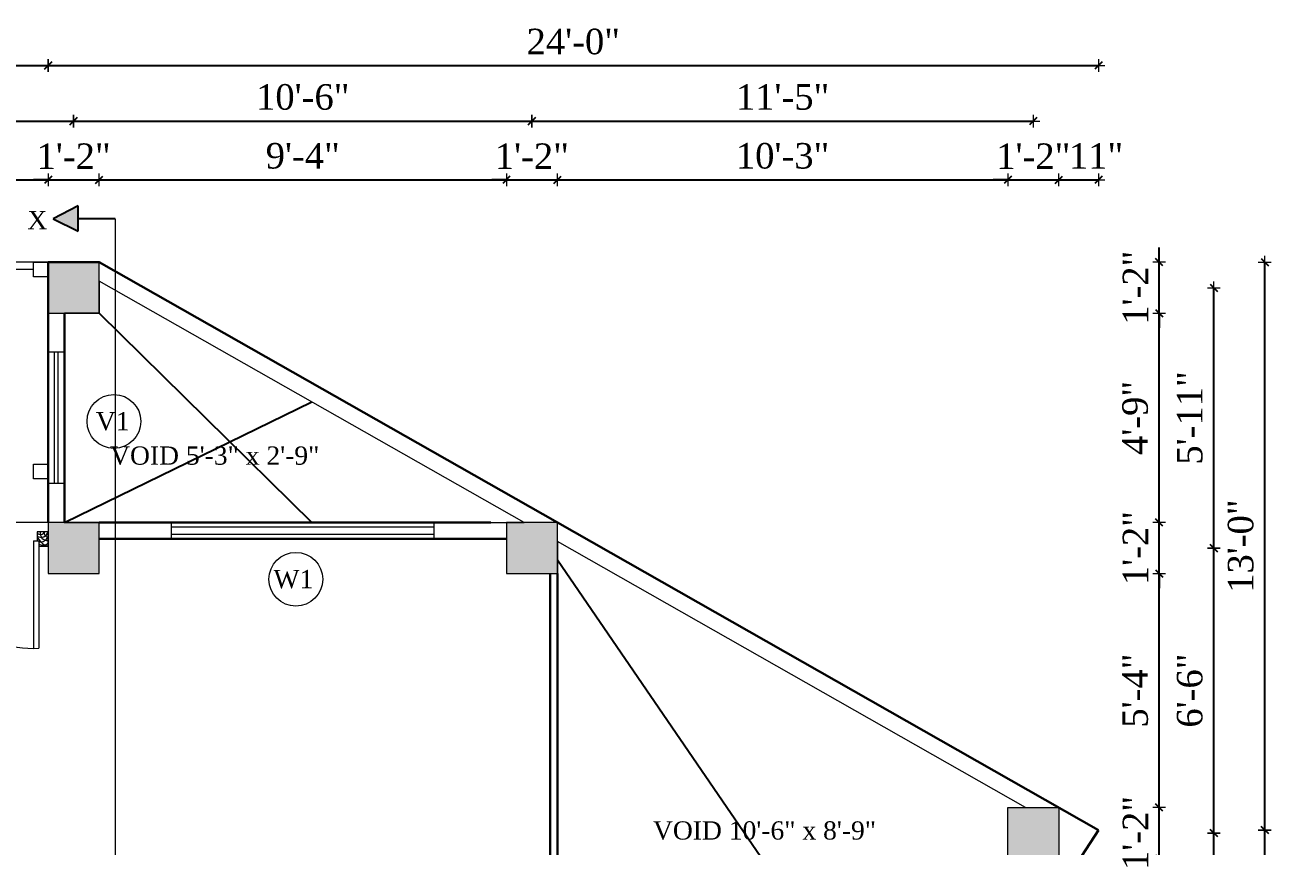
# Model space of a CAD drawing. Header units: inches. Extents: x 151827 to 346502, y -56182 to -23217.
# Drawn here: x 160600.1 to 160941.6, y -26544.5 to -26319.4 of the extents above; entities that cross this region are included whole.
import ezdxf

# ---------------------------------------------------------------- set-up
doc = ezdxf.new("R2010")
doc.units = ezdxf.units.IN
doc.header["$LTSCALE"] = 5
doc.header["$MEASUREMENT"] = 0
for name, color, linetype, lineweight in [('A-WALL', 7, 'Continuous', 9), ('Dimension', 7, 'Continuous', 18), ('DOOR', 62, 'Continuous', 0), ('Dw', 2, 'Continuous', 18)]:
    doc.layers.add(name, color=color, linetype=linetype, lineweight=lineweight)
doc.layers.add('dim line', color=7, linetype='Continuous', lineweight=15, true_color=0xfab2b2)
doc.layers.add('TEXT', color=6, linetype='Continuous')
doc.layers.add('WALL', color=7, linetype='Continuous')
doc.styles.add('ordinary', font='times.ttf')
doc.dimstyles.new('Copy of 96', dxfattribs={"dimtxt": 7, "dimasz": 4, "dimexe": 0.5, "dimexo": 0.5, "dimgap": 3, "dimtad": 1, "dimdec": 1, "dimzin": 11, "dimdsep": 46, "dimlunit": 4, "dimtxsty": 'ordinary', "dimblk": 'OBLIQUE', "dimcen": 0.09, "dimse1": 1, "dimse2": 1, "dimclrt": 6, "dimazin": 0, "dimtfac": 1, "dimtdec": 1, "dimtix": 1, "dimtmove": 2, "dimatfit": 3, "dimldrblk": 'leader', "dimfxl": 0.5, "dimfxlon": 1, "dimtolj": 1, "dimtzin": 0, "dimarcsym": 0})

# ---------------------------------------------------------------- blocks, each defined once
blk = doc.blocks.new('oblique')
at = {"color": 0, "lineweight": -2}
blk.add_line((0.25, 0.25), (-0.25, -0.25), dxfattribs=at)
at = {"layer": 'dim line', "lineweight": 9}
for p, q in [((-0.4375, 0), (0.4375, 0)), ((0, 0.4375), (0, -0.4375))]:
    blk.add_line(p, q, dxfattribs=at)
blk = doc.blocks.new('*D743')
at = {"layer": 'A-WALL', "color": 0, "lineweight": -2, "ltscale": 5, "transparency": 16777216}
for p, q in [((160910.9, -26533.88), (160910.9, -26529.88)), ((160910.9, -26547.88), (160910.9, -26533.88)), ((160910.9, -26547.88), (160910.9, -26551.88))]:
    blk.add_line(p, q, dxfattribs=at)
at = {"layer": 'Defpoints', "color": 0, "ltscale": 5, "transparency": 16777216}
for p in [(160883.41, -26533.88), (160910.9, -26533.88), (160883.41, -26547.88)]:
    blk.add_point(p, dxfattribs=at)
at = {"layer": 'A-WALL', "color": 0, "lineweight": -2, "ltscale": 5, "transparency": 16777216, "xscale": 4, "yscale": 4, "zscale": 4}
for p, rotation in [((160910.9, -26533.88), 270), ((160910.9, -26547.88), 90)]:
    blk.add_blockref('oblique', p, dxfattribs=dict(at, rotation=rotation))
at = {"layer": 'A-WALL', "color": 6, "ltscale": 5, "transparency": 16777216, "insert": (160904.4, -26540.88), "char_height": 7, "attachment_point": 5, "rotation": 90, "style": 'ordinary'}
blk.add_mtext('\\A1;1\'-2"', dxfattribs=at)
blk = doc.blocks.new('_OBLIQUE')
at = {"color": 0, "linetype": 'ByBlock'}
blk.add_line((-0.5, -0.5), (0.5, 0.5), dxfattribs=at)
blk = doc.blocks.new('leader')
at = {"layer": 'Dimension'}
for p, q in [((0, -4.328), (0, 4.328)), ((-4.424, 0), (4.424, 0))]:
    blk.add_line(p, q, dxfattribs=at)
blk = doc.blocks.new('*D744')
at = {"layer": 'A-WALL', "color": 0, "lineweight": -2, "ltscale": 5, "transparency": 16777216}
blk.add_line((160910.9, -26533.88), (160910.9, -26469.78), dxfattribs=at)
at = {"layer": 'Defpoints', "color": 0, "ltscale": 5, "transparency": 16777216}
for p in [(160746.02, -26469.78), (160910.9, -26469.78), (160883.41, -26533.88)]:
    blk.add_point(p, dxfattribs=at)
at = {"layer": 'A-WALL', "color": 0, "lineweight": -2, "ltscale": 5, "transparency": 16777216, "xscale": 4, "yscale": 4, "zscale": 4}
for p, rotation in [((160910.9, -26469.78), 90), ((160910.9, -26533.88), 270)]:
    blk.add_blockref('oblique', p, dxfattribs=dict(at, rotation=rotation))
at = {"layer": 'A-WALL', "color": 6, "ltscale": 5, "transparency": 16777216, "insert": (160904.34, -26501.83), "char_height": 7, "attachment_point": 5, "rotation": 90, "style": 'ordinary'}
blk.add_mtext('\\A1;5\'-4"', dxfattribs=at)
blk = doc.blocks.new('*D745')
at = {"layer": 'A-WALL', "color": 0, "lineweight": -2, "ltscale": 5, "transparency": 16777216}
for p, q in [((160910.9, -26455.78), (160910.9, -26451.78)), ((160910.9, -26469.78), (160910.9, -26455.78)), ((160910.9, -26469.78), (160910.9, -26473.78))]:
    blk.add_line(p, q, dxfattribs=at)
at = {"layer": 'Defpoints', "color": 0, "ltscale": 5, "transparency": 16777216}
for p in [(160746.02, -26455.78), (160910.9, -26455.78), (160746.02, -26469.78)]:
    blk.add_point(p, dxfattribs=at)
at = {"layer": 'A-WALL', "color": 0, "lineweight": -2, "ltscale": 5, "transparency": 16777216, "xscale": 4, "yscale": 4, "zscale": 4}
for p, rotation in [((160910.9, -26455.78), 270), ((160910.9, -26469.78), 90)]:
    blk.add_blockref('oblique', p, dxfattribs=dict(at, rotation=rotation))
at = {"layer": 'A-WALL', "color": 6, "ltscale": 5, "transparency": 16777216, "insert": (160904.4, -26462.78), "char_height": 7, "attachment_point": 5, "rotation": 90, "style": 'ordinary'}
blk.add_mtext('\\A1;1\'-2"', dxfattribs=at)
blk = doc.blocks.new('*D746')
at = {"layer": 'A-WALL', "color": 0, "lineweight": -2, "ltscale": 5, "transparency": 16777216}
blk.add_line((160910.9, -26455.78), (160910.9, -26398.4), dxfattribs=at)
at = {"layer": 'Defpoints', "color": 0, "ltscale": 5, "transparency": 16777216}
for p in [(160620.45, -26398.4), (160910.9, -26398.4), (160746.02, -26455.78)]:
    blk.add_point(p, dxfattribs=at)
at = {"layer": 'A-WALL', "color": 0, "lineweight": -2, "ltscale": 5, "transparency": 16777216, "xscale": 4, "yscale": 4, "zscale": 4}
for p, rotation in [((160910.9, -26398.4), 90), ((160910.9, -26455.78), 270)]:
    blk.add_blockref('oblique', p, dxfattribs=dict(at, rotation=rotation))
at = {"layer": 'A-WALL', "color": 6, "ltscale": 5, "transparency": 16777216, "insert": (160904.33, -26427.09), "char_height": 7, "attachment_point": 5, "rotation": 90, "style": 'ordinary'}
blk.add_mtext('\\A1;4\'-9"', dxfattribs=at)
blk = doc.blocks.new('*D747')
at = {"layer": 'A-WALL', "color": 0, "lineweight": -2, "ltscale": 5, "transparency": 16777216}
for p, q in [((160910.9, -26384.4), (160910.9, -26380.4)), ((160910.9, -26398.4), (160910.9, -26384.4)), ((160910.9, -26398.4), (160910.9, -26402.4))]:
    blk.add_line(p, q, dxfattribs=at)
at = {"layer": 'Defpoints', "color": 0, "ltscale": 5, "transparency": 16777216}
for p in [(160620.45, -26384.4), (160910.9, -26384.4), (160620.45, -26398.4)]:
    blk.add_point(p, dxfattribs=at)
at = {"layer": 'A-WALL', "color": 0, "lineweight": -2, "ltscale": 5, "transparency": 16777216, "xscale": 4, "yscale": 4, "zscale": 4}
for p, rotation in [((160910.9, -26384.4), 270), ((160910.9, -26398.4), 90)]:
    blk.add_blockref('oblique', p, dxfattribs=dict(at, rotation=rotation))
at = {"layer": 'A-WALL', "color": 6, "ltscale": 5, "transparency": 16777216, "insert": (160904.4, -26391.4), "char_height": 7, "attachment_point": 5, "rotation": 90, "style": 'ordinary'}
blk.add_mtext('\\A1;1\'-2"', dxfattribs=at)
blk = doc.blocks.new('*D748')
at = {"layer": 'A-WALL', "color": 0, "lineweight": -2, "ltscale": 5, "transparency": 16777216}
blk.add_line((160925.85, -26603.06), (160925.85, -26540.88), dxfattribs=at)
at = {"layer": 'Defpoints', "color": 0, "ltscale": 5, "transparency": 16777216}
for p in [(160876.41, -26540.88), (160925.85, -26540.88), (160842.03, -26603.06)]:
    blk.add_point(p, dxfattribs=at)
at = {"layer": 'A-WALL', "color": 0, "lineweight": -2, "ltscale": 5, "transparency": 16777216, "xscale": 4, "yscale": 4, "zscale": 4}
for p, rotation in [((160925.85, -26540.88), 90), ((160925.85, -26603.06), 270)]:
    blk.add_blockref('oblique', p, dxfattribs=dict(at, rotation=rotation))
at = {"layer": 'A-WALL', "color": 6, "ltscale": 5, "transparency": 16777216, "insert": (160919.29, -26571.97), "char_height": 7, "attachment_point": 5, "rotation": 90, "style": 'ordinary'}
blk.add_mtext('\\A1;5\'-2"', dxfattribs=at)
blk = doc.blocks.new('*D749')
at = {"layer": 'A-WALL', "color": 0, "lineweight": -2, "ltscale": 5, "transparency": 16777216}
blk.add_line((160925.85, -26540.88), (160925.85, -26462.78), dxfattribs=at)
at = {"layer": 'Defpoints', "color": 0, "ltscale": 5, "transparency": 16777216}
for p in [(160739.02, -26462.78), (160925.85, -26462.78), (160876.41, -26540.88)]:
    blk.add_point(p, dxfattribs=at)
at = {"layer": 'A-WALL', "color": 0, "lineweight": -2, "ltscale": 5, "transparency": 16777216, "xscale": 4, "yscale": 4, "zscale": 4}
for p, rotation in [((160925.85, -26462.78), 90), ((160925.85, -26540.88), 270)]:
    blk.add_blockref('oblique', p, dxfattribs=dict(at, rotation=rotation))
at = {"layer": 'A-WALL', "color": 6, "ltscale": 5, "transparency": 16777216, "insert": (160919.29, -26501.83), "char_height": 7, "attachment_point": 5, "rotation": 90, "style": 'ordinary'}
blk.add_mtext('\\A1;6\'-6"', dxfattribs=at)
blk = doc.blocks.new('*D750')
at = {"layer": 'A-WALL', "color": 0, "lineweight": -2, "ltscale": 5, "transparency": 16777216}
blk.add_line((160925.85, -26462.78), (160925.85, -26391.4), dxfattribs=at)
at = {"layer": 'Defpoints', "color": 0, "ltscale": 5, "transparency": 16777216}
for p in [(160613.45, -26391.4), (160925.85, -26391.4), (160739.02, -26462.78)]:
    blk.add_point(p, dxfattribs=at)
at = {"layer": 'A-WALL', "color": 0, "lineweight": -2, "ltscale": 5, "transparency": 16777216, "xscale": 4, "yscale": 4, "zscale": 4}
for p, rotation in [((160925.85, -26391.4), 90), ((160925.85, -26462.78), 270)]:
    blk.add_blockref('oblique', p, dxfattribs=dict(at, rotation=rotation))
at = {"layer": 'A-WALL', "color": 6, "ltscale": 5, "transparency": 16777216, "insert": (160919.29, -26427.09), "char_height": 7, "attachment_point": 5, "rotation": 90, "style": 'ordinary'}
blk.add_mtext('\\A1;5\'-11"', dxfattribs=at)
blk = doc.blocks.new('*D752')
at = {"layer": 'A-WALL', "color": 0, "lineweight": -2, "ltscale": 5, "transparency": 16777216}
blk.add_line((160499.57, -26361.84), (160606.45, -26361.84), dxfattribs=at)
at = {"layer": 'Defpoints', "color": 0, "ltscale": 5, "transparency": 16777216}
for p in [(160606.45, -26361.84), (160606.45, -26384.4), (160499.57, -26455.78)]:
    blk.add_point(p, dxfattribs=at)
at = {"layer": 'A-WALL', "color": 0, "lineweight": -2, "ltscale": 5, "transparency": 16777216, "xscale": 4, "yscale": 4, "zscale": 4, "rotation": 180}
blk.add_blockref('oblique', (160499.57, -26361.84), dxfattribs=at)
at = {"layer": 'A-WALL', "color": 0, "lineweight": -2, "ltscale": 5, "transparency": 16777216, "xscale": 4, "yscale": 4, "zscale": 4}
blk.add_blockref('oblique', (160606.45, -26361.84), dxfattribs=at)
at = {"layer": 'A-WALL', "color": 6, "ltscale": 5, "transparency": 16777216, "insert": (160553.01, -26355.28), "char_height": 7, "attachment_point": 5, "style": 'ordinary'}
blk.add_mtext('\\A1;8\'-11"', dxfattribs=at)
blk = doc.blocks.new('*D753')
at = {"layer": 'A-WALL', "color": 0, "lineweight": -2, "ltscale": 5, "transparency": 16777216}
for p, q in [((160606.45, -26361.84), (160602.45, -26361.84)), ((160606.45, -26361.84), (160620.45, -26361.84)), ((160620.45, -26361.84), (160624.45, -26361.84))]:
    blk.add_line(p, q, dxfattribs=at)
at = {"layer": 'Defpoints', "color": 0, "ltscale": 5, "transparency": 16777216}
for p in [(160620.45, -26361.84), (160606.45, -26384.4), (160620.45, -26384.4)]:
    blk.add_point(p, dxfattribs=at)
at = {"layer": 'A-WALL', "color": 0, "lineweight": -2, "ltscale": 5, "transparency": 16777216, "xscale": 4, "yscale": 4, "zscale": 4}
blk.add_blockref('oblique', (160606.45, -26361.84), dxfattribs=at)
at = {"layer": 'A-WALL', "color": 0, "lineweight": -2, "ltscale": 5, "transparency": 16777216, "xscale": 4, "yscale": 4, "zscale": 4, "rotation": 180}
blk.add_blockref('oblique', (160620.45, -26361.84), dxfattribs=at)
at = {"layer": 'A-WALL', "color": 6, "ltscale": 5, "transparency": 16777216, "insert": (160613.45, -26355.34), "char_height": 7, "attachment_point": 5, "style": 'ordinary'}
blk.add_mtext('\\A1;1\'-2"', dxfattribs=at)
blk = doc.blocks.new('*D754')
at = {"layer": 'A-WALL', "color": 0, "lineweight": -2, "ltscale": 5, "transparency": 16777216}
blk.add_line((160620.45, -26361.84), (160732.02, -26361.84), dxfattribs=at)
at = {"layer": 'Defpoints', "color": 0, "ltscale": 5, "transparency": 16777216}
for p in [(160732.02, -26361.84), (160620.45, -26384.4), (160732.02, -26455.78)]:
    blk.add_point(p, dxfattribs=at)
at = {"layer": 'A-WALL', "color": 0, "lineweight": -2, "ltscale": 5, "transparency": 16777216, "xscale": 4, "yscale": 4, "zscale": 4, "rotation": 180}
blk.add_blockref('oblique', (160620.45, -26361.84), dxfattribs=at)
at = {"layer": 'A-WALL', "color": 0, "lineweight": -2, "ltscale": 5, "transparency": 16777216, "xscale": 4, "yscale": 4, "zscale": 4}
blk.add_blockref('oblique', (160732.02, -26361.84), dxfattribs=at)
at = {"layer": 'A-WALL', "color": 6, "ltscale": 5, "transparency": 16777216, "insert": (160676.24, -26355.27), "char_height": 7, "attachment_point": 5, "style": 'ordinary'}
blk.add_mtext('\\A1;9\'-4"', dxfattribs=at)
blk = doc.blocks.new('*D755')
at = {"layer": 'A-WALL', "color": 0, "lineweight": -2, "ltscale": 5, "transparency": 16777216}
for p, q in [((160732.02, -26361.84), (160728.02, -26361.84)), ((160732.02, -26361.84), (160746.02, -26361.84)), ((160746.02, -26361.84), (160750.02, -26361.84))]:
    blk.add_line(p, q, dxfattribs=at)
at = {"layer": 'Defpoints', "color": 0, "ltscale": 5, "transparency": 16777216}
for p in [(160746.02, -26361.84), (160732.02, -26455.78), (160746.02, -26455.78)]:
    blk.add_point(p, dxfattribs=at)
at = {"layer": 'A-WALL', "color": 0, "lineweight": -2, "ltscale": 5, "transparency": 16777216, "xscale": 4, "yscale": 4, "zscale": 4}
blk.add_blockref('oblique', (160732.02, -26361.84), dxfattribs=at)
at = {"layer": 'A-WALL', "color": 0, "lineweight": -2, "ltscale": 5, "transparency": 16777216, "xscale": 4, "yscale": 4, "zscale": 4, "rotation": 180}
blk.add_blockref('oblique', (160746.02, -26361.84), dxfattribs=at)
at = {"layer": 'A-WALL', "color": 6, "ltscale": 5, "transparency": 16777216, "insert": (160739.02, -26355.34), "char_height": 7, "attachment_point": 5, "style": 'ordinary'}
blk.add_mtext('\\A1;1\'-2"', dxfattribs=at)
blk = doc.blocks.new('*D756')
at = {"layer": 'A-WALL', "color": 0, "lineweight": -2, "ltscale": 5, "transparency": 16777216}
blk.add_line((160746.02, -26361.84), (160869.41, -26361.84), dxfattribs=at)
at = {"layer": 'Defpoints', "color": 0, "ltscale": 5, "transparency": 16777216}
for p in [(160869.41, -26361.84), (160746.02, -26455.78), (160869.41, -26533.88)]:
    blk.add_point(p, dxfattribs=at)
at = {"layer": 'A-WALL', "color": 0, "lineweight": -2, "ltscale": 5, "transparency": 16777216, "xscale": 4, "yscale": 4, "zscale": 4, "rotation": 180}
blk.add_blockref('oblique', (160746.02, -26361.84), dxfattribs=at)
at = {"layer": 'A-WALL', "color": 0, "lineweight": -2, "ltscale": 5, "transparency": 16777216, "xscale": 4, "yscale": 4, "zscale": 4}
blk.add_blockref('oblique', (160869.41, -26361.84), dxfattribs=at)
at = {"layer": 'A-WALL', "color": 6, "ltscale": 5, "transparency": 16777216, "insert": (160807.71, -26355.28), "char_height": 7, "attachment_point": 5, "style": 'ordinary'}
blk.add_mtext('\\A1;10\'-3"', dxfattribs=at)
blk = doc.blocks.new('*D757')
at = {"layer": 'A-WALL', "color": 0, "lineweight": -2, "ltscale": 5, "transparency": 16777216}
for p, q in [((160869.41, -26361.84), (160865.41, -26361.84)), ((160869.41, -26361.84), (160883.41, -26361.84)), ((160883.41, -26361.84), (160887.41, -26361.84))]:
    blk.add_line(p, q, dxfattribs=at)
at = {"layer": 'Defpoints', "color": 0, "ltscale": 5, "transparency": 16777216}
for p in [(160883.41, -26361.84), (160869.41, -26533.88), (160883.41, -26533.88)]:
    blk.add_point(p, dxfattribs=at)
at = {"layer": 'A-WALL', "color": 0, "lineweight": -2, "ltscale": 5, "transparency": 16777216, "xscale": 4, "yscale": 4, "zscale": 4}
blk.add_blockref('oblique', (160869.41, -26361.84), dxfattribs=at)
at = {"layer": 'A-WALL', "color": 0, "lineweight": -2, "ltscale": 5, "transparency": 16777216, "xscale": 4, "yscale": 4, "zscale": 4, "rotation": 180}
blk.add_blockref('oblique', (160883.41, -26361.84), dxfattribs=at)
at = {"layer": 'A-WALL', "color": 6, "ltscale": 5, "transparency": 16777216, "insert": (160876.41, -26355.34), "char_height": 7, "attachment_point": 5, "style": 'ordinary'}
blk.add_mtext('\\A1;1\'-2"', dxfattribs=at)
blk = doc.blocks.new('*D758')
at = {"layer": 'A-WALL', "color": 0, "lineweight": -2, "ltscale": 5, "transparency": 16777216}
blk.add_line((160883.41, -26361.84), (160894.27, -26361.84), dxfattribs=at)
at = {"layer": 'Defpoints', "color": 0, "ltscale": 5, "transparency": 16777216}
for p in [(160894.27, -26361.84), (160883.41, -26533.88), (160894.27, -26540.06)]:
    blk.add_point(p, dxfattribs=at)
at = {"layer": 'A-WALL', "color": 0, "lineweight": -2, "ltscale": 5, "transparency": 16777216, "xscale": 4, "yscale": 4, "zscale": 4, "rotation": 180}
blk.add_blockref('oblique', (160883.41, -26361.84), dxfattribs=at)
at = {"layer": 'A-WALL', "color": 0, "lineweight": -2, "ltscale": 5, "transparency": 16777216, "xscale": 4, "yscale": 4, "zscale": 4}
blk.add_blockref('oblique', (160894.27, -26361.84), dxfattribs=at)
at = {"layer": 'A-WALL', "color": 6, "ltscale": 5, "transparency": 16777216, "insert": (160893.6, -26355.26), "char_height": 7, "attachment_point": 5, "style": 'ordinary'}
blk.add_mtext('\\A1;11"', dxfattribs=at)
blk = doc.blocks.new('*D759')
at = {"layer": 'A-WALL', "color": 0, "lineweight": -2, "ltscale": 5, "transparency": 16777216}
blk.add_line((160492.57, -26345.71), (160613.45, -26345.71), dxfattribs=at)
at = {"layer": 'Defpoints', "color": 0, "ltscale": 5, "transparency": 16777216}
for p in [(160613.45, -26345.71), (160492.57, -26462.78), (160613.45, -26462.78)]:
    blk.add_point(p, dxfattribs=at)
at = {"layer": 'A-WALL', "color": 0, "lineweight": -2, "ltscale": 5, "transparency": 16777216, "xscale": 4, "yscale": 4, "zscale": 4, "rotation": 180}
blk.add_blockref('oblique', (160492.57, -26345.71), dxfattribs=at)
at = {"layer": 'A-WALL', "color": 0, "lineweight": -2, "ltscale": 5, "transparency": 16777216, "xscale": 4, "yscale": 4, "zscale": 4}
blk.add_blockref('oblique', (160613.45, -26345.71), dxfattribs=at)
at = {"layer": 'A-WALL', "color": 6, "ltscale": 5, "transparency": 16777216, "insert": (160553.01, -26339.15), "char_height": 7, "attachment_point": 5, "style": 'ordinary'}
blk.add_mtext('\\A1;10\'-1"', dxfattribs=at)
blk = doc.blocks.new('*D760')
at = {"layer": 'A-WALL', "color": 0, "lineweight": -2, "ltscale": 5, "transparency": 16777216}
blk.add_line((160613.45, -26345.71), (160739.02, -26345.71), dxfattribs=at)
at = {"layer": 'Defpoints', "color": 0, "ltscale": 5, "transparency": 16777216}
for p in [(160739.02, -26345.71), (160613.45, -26462.78), (160739.02, -26462.78)]:
    blk.add_point(p, dxfattribs=at)
at = {"layer": 'A-WALL', "color": 0, "lineweight": -2, "ltscale": 5, "transparency": 16777216, "xscale": 4, "yscale": 4, "zscale": 4, "rotation": 180}
blk.add_blockref('oblique', (160613.45, -26345.71), dxfattribs=at)
at = {"layer": 'A-WALL', "color": 0, "lineweight": -2, "ltscale": 5, "transparency": 16777216, "xscale": 4, "yscale": 4, "zscale": 4}
blk.add_blockref('oblique', (160739.02, -26345.71), dxfattribs=at)
at = {"layer": 'A-WALL', "color": 6, "ltscale": 5, "transparency": 16777216, "insert": (160676.24, -26339.15), "char_height": 7, "attachment_point": 5, "style": 'ordinary'}
blk.add_mtext('\\A1;10\'-6"', dxfattribs=at)
blk = doc.blocks.new('*D761')
at = {"layer": 'A-WALL', "color": 0, "lineweight": -2, "ltscale": 5, "transparency": 16777216}
blk.add_line((160739.02, -26345.71), (160876.41, -26345.71), dxfattribs=at)
at = {"layer": 'Defpoints', "color": 0, "ltscale": 5, "transparency": 16777216}
for p in [(160876.41, -26345.71), (160739.02, -26462.78), (160876.41, -26540.88)]:
    blk.add_point(p, dxfattribs=at)
at = {"layer": 'A-WALL', "color": 0, "lineweight": -2, "ltscale": 5, "transparency": 16777216, "xscale": 4, "yscale": 4, "zscale": 4, "rotation": 180}
blk.add_blockref('oblique', (160739.02, -26345.71), dxfattribs=at)
at = {"layer": 'A-WALL', "color": 0, "lineweight": -2, "ltscale": 5, "transparency": 16777216, "xscale": 4, "yscale": 4, "zscale": 4}
blk.add_blockref('oblique', (160876.41, -26345.71), dxfattribs=at)
at = {"layer": 'A-WALL', "color": 6, "ltscale": 5, "transparency": 16777216, "insert": (160807.71, -26339.15), "char_height": 7, "attachment_point": 5, "style": 'ordinary'}
blk.add_mtext('\\A1;11\'-5"', dxfattribs=at)
blk = doc.blocks.new('*D762')
at = {"layer": 'A-WALL', "color": 0, "lineweight": -2, "ltscale": 5, "transparency": 16777216}
blk.add_line((160485.57, -26330.51), (160606.45, -26330.51), dxfattribs=at)
at = {"layer": 'Defpoints', "color": 0, "ltscale": 5, "transparency": 16777216}
for p in [(160606.45, -26330.51), (160606.45, -26384.4), (160485.57, -26455.78)]:
    blk.add_point(p, dxfattribs=at)
at = {"layer": 'A-WALL', "color": 0, "lineweight": -2, "ltscale": 5, "transparency": 16777216, "xscale": 4, "yscale": 4, "zscale": 4, "rotation": 180}
blk.add_blockref('oblique', (160485.57, -26330.51), dxfattribs=at)
at = {"layer": 'A-WALL', "color": 0, "lineweight": -2, "ltscale": 5, "transparency": 16777216, "xscale": 4, "yscale": 4, "zscale": 4}
blk.add_blockref('oblique', (160606.45, -26330.51), dxfattribs=at)
at = {"layer": 'A-WALL', "color": 6, "ltscale": 5, "transparency": 16777216, "insert": (160546.01, -26323.95), "char_height": 7, "attachment_point": 5, "style": 'ordinary'}
blk.add_mtext('\\A1;10\'-1"', dxfattribs=at)
blk = doc.blocks.new('*D763')
at = {"layer": 'A-WALL', "color": 0, "lineweight": -2, "ltscale": 5, "transparency": 16777216}
blk.add_line((160606.45, -26330.51), (160894.27, -26330.51), dxfattribs=at)
at = {"layer": 'Defpoints', "color": 0, "ltscale": 5, "transparency": 16777216}
for p in [(160894.27, -26330.51), (160606.45, -26384.4), (160894.27, -26540.06)]:
    blk.add_point(p, dxfattribs=at)
at = {"layer": 'A-WALL', "color": 0, "lineweight": -2, "ltscale": 5, "transparency": 16777216, "xscale": 4, "yscale": 4, "zscale": 4, "rotation": 180}
blk.add_blockref('oblique', (160606.45, -26330.51), dxfattribs=at)
at = {"layer": 'A-WALL', "color": 0, "lineweight": -2, "ltscale": 5, "transparency": 16777216, "xscale": 4, "yscale": 4, "zscale": 4}
blk.add_blockref('oblique', (160894.27, -26330.51), dxfattribs=at)
at = {"layer": 'A-WALL', "color": 6, "ltscale": 5, "transparency": 16777216, "insert": (160750.36, -26323.95), "char_height": 7, "attachment_point": 5, "style": 'ordinary'}
blk.add_mtext('\\A1;24\'-0"', dxfattribs=at)
blk = doc.blocks.new('*D764')
at = {"layer": 'A-WALL', "color": 0, "lineweight": -2, "ltscale": 5, "transparency": 16777216}
blk.add_line((160939.81, -26649.06), (160939.81, -26540.06), dxfattribs=at)
at = {"layer": 'Defpoints', "color": 0, "ltscale": 5, "transparency": 16777216}
for p in [(160894.27, -26540.06), (160939.81, -26540.06), (160823.83, -26649.06)]:
    blk.add_point(p, dxfattribs=at)
at = {"layer": 'A-WALL', "color": 0, "lineweight": -2, "ltscale": 5, "transparency": 16777216, "xscale": 4, "yscale": 4, "zscale": 4}
for p, rotation in [((160939.81, -26540.06), 90), ((160939.81, -26649.06), 270)]:
    blk.add_blockref('oblique', p, dxfattribs=dict(at, rotation=rotation))
at = {"layer": 'A-WALL', "color": 6, "ltscale": 5, "transparency": 16777216, "insert": (160933.24, -26594.56), "char_height": 7, "attachment_point": 5, "rotation": 90, "style": 'ordinary'}
blk.add_mtext('\\A1;9\'-1"', dxfattribs=at)
blk = doc.blocks.new('*D765')
at = {"layer": 'A-WALL', "color": 0, "lineweight": -2, "ltscale": 5, "transparency": 16777216}
blk.add_line((160939.81, -26540.06), (160939.81, -26384.4), dxfattribs=at)
at = {"layer": 'Defpoints', "color": 0, "ltscale": 5, "transparency": 16777216}
for p in [(160620.45, -26384.4), (160939.81, -26384.4), (160894.27, -26540.06)]:
    blk.add_point(p, dxfattribs=at)
at = {"layer": 'A-WALL', "color": 0, "lineweight": -2, "ltscale": 5, "transparency": 16777216, "xscale": 4, "yscale": 4, "zscale": 4}
for p, rotation in [((160939.81, -26384.4), 90), ((160939.81, -26540.06), 270)]:
    blk.add_blockref('oblique', p, dxfattribs=dict(at, rotation=rotation))
at = {"layer": 'A-WALL', "color": 6, "ltscale": 5, "transparency": 16777216, "insert": (160933.25, -26462.23), "char_height": 7, "attachment_point": 5, "rotation": 90, "style": 'ordinary'}
blk.add_mtext('\\A1;13\'-0"', dxfattribs=at)
blk = doc.blocks.new('*D775')
at = {"layer": 'A-WALL', "color": 0, "lineweight": -2, "ltscale": 5, "transparency": 16777216}
blk.add_line((160883.41, -26675.67), (160894.27, -26675.67), dxfattribs=at)
at = {"layer": 'Defpoints', "color": 0, "ltscale": 5, "transparency": 16777216}
for p in [(160894.27, -26540.06), (160883.41, -26547.88), (160894.27, -26675.67)]:
    blk.add_point(p, dxfattribs=at)
at = {"layer": 'A-WALL', "color": 0, "lineweight": -2, "ltscale": 5, "transparency": 16777216, "xscale": 4, "yscale": 4, "zscale": 4, "rotation": 180}
blk.add_blockref('oblique', (160883.41, -26675.67), dxfattribs=at)
at = {"layer": 'A-WALL', "color": 0, "lineweight": -2, "ltscale": 5, "transparency": 16777216, "xscale": 4, "yscale": 4, "zscale": 4}
blk.add_blockref('oblique', (160894.27, -26675.67), dxfattribs=at)
at = {"layer": 'A-WALL', "color": 6, "ltscale": 5, "transparency": 16777216, "insert": (160892.68, -26669.06), "char_height": 7, "attachment_point": 5, "style": 'ordinary'}
blk.add_mtext('\\A1;11"', dxfattribs=at)
blk = doc.blocks.new('*D779')
at = {"layer": 'A-WALL', "color": 0, "lineweight": -2, "ltscale": 5, "transparency": 16777216}
blk.add_line((160842.03, -26688.91), (160876.41, -26688.91), dxfattribs=at)
at = {"layer": 'Defpoints', "color": 0, "ltscale": 5, "transparency": 16777216}
for p in [(160876.41, -26540.88), (160842.03, -26603.06), (160876.41, -26688.91)]:
    blk.add_point(p, dxfattribs=at)
at = {"layer": 'A-WALL', "color": 0, "lineweight": -2, "ltscale": 5, "transparency": 16777216, "xscale": 4, "yscale": 4, "zscale": 4, "rotation": 180}
blk.add_blockref('oblique', (160842.03, -26688.91), dxfattribs=at)
at = {"layer": 'A-WALL', "color": 0, "lineweight": -2, "ltscale": 5, "transparency": 16777216, "xscale": 4, "yscale": 4, "zscale": 4}
blk.add_blockref('oblique', (160876.41, -26688.91), dxfattribs=at)
at = {"layer": 'A-WALL', "color": 6, "ltscale": 5, "transparency": 16777216, "insert": (160859.22, -26682.35), "char_height": 7, "attachment_point": 5, "style": 'ordinary'}
blk.add_mtext('\\A1;2\'-10"', dxfattribs=at)
blk = doc.blocks.new('*D781')
at = {"layer": 'A-WALL', "color": 0, "lineweight": -2, "ltscale": 5, "transparency": 16777216}
blk.add_line((160848.71, -26701.97), (160894.27, -26701.97), dxfattribs=at)
at = {"layer": 'Defpoints', "color": 0, "ltscale": 5, "transparency": 16777216}
for p in [(160894.27, -26540.06), (160848.71, -26610.06), (160894.27, -26701.97)]:
    blk.add_point(p, dxfattribs=at)
at = {"layer": 'A-WALL', "color": 0, "lineweight": -2, "ltscale": 5, "transparency": 16777216, "xscale": 4, "yscale": 4, "zscale": 4, "rotation": 180}
blk.add_blockref('oblique', (160848.71, -26701.97), dxfattribs=at)
at = {"layer": 'A-WALL', "color": 0, "lineweight": -2, "ltscale": 5, "transparency": 16777216, "xscale": 4, "yscale": 4, "zscale": 4}
blk.add_blockref('oblique', (160894.27, -26701.97), dxfattribs=at)
at = {"layer": 'A-WALL', "color": 6, "ltscale": 5, "transparency": 16777216, "insert": (160871.49, -26695.41), "char_height": 7, "attachment_point": 5, "style": 'ordinary'}
blk.add_mtext('\\A1;3\'-10"', dxfattribs=at)
blk = doc.blocks.new('*D785')
at = {"layer": 'A-WALL', "color": 0, "lineweight": -2, "ltscale": 5, "transparency": 16777216}
blk.add_line((160458.17, -26461.96), (160459.93, -26387.76), dxfattribs=at)
at = {"layer": 'Defpoints', "color": 0, "ltscale": 5, "transparency": 16777216}
for p in [(160459.93, -26387.76), (160613.45, -26391.4), (160492.57, -26462.78)]:
    blk.add_point(p, dxfattribs=at)
at = {"layer": 'A-WALL', "color": 0, "lineweight": -2, "ltscale": 5, "transparency": 16777216, "xscale": 4, "yscale": 4, "zscale": 4}
for p, rotation in [((160459.93, -26387.76), 88.64238169298139), ((160458.17, -26461.96), 268.6423816929814)]:
    blk.add_blockref('oblique', p, dxfattribs=dict(at, rotation=rotation))
at = {"layer": 'A-WALL', "color": 6, "ltscale": 5, "transparency": 16777216, "insert": (160452.49, -26424.71), "char_height": 7, "attachment_point": 5, "rotation": 88.6424, "style": 'ordinary'}
blk.add_mtext('\\A1;6\'-2"', dxfattribs=at)
blk = doc.blocks.new('A$C27B36B59')
at = {"layer": 'DOOR'}
for p, q in [((0, 4), (0, 0)), ((2.5, 4), (0, 4)), ((2.5, 2.5), (2.5, 4)), ((0, 0), (3, 0)), ((3, 2.5), (2.5, 2.5)), ((3, 0), (3, 2.5))]:
    blk.add_line(p, q, dxfattribs=at)
for centre, radius, start, end in [((-1.4, -0.54), 4.75, 22.1411, 72.838), ((1.34, 2.09), 1.64, 45.138, 144.8948), ((2.21, 0.3), 2.49, 83.3149, 152.658), ((0.13, 0.37), 2.05, 349.4875, 93.6805), ((1.96, -0.47), 2.01, 58.7447, 166.495), ((-0.06, 0.32), 1.13, 343.542, 86.947), ((2.08, -0.4), 1.17, 38.2816, 160.1519)]:
    blk.add_arc(centre, radius, start, end, dxfattribs=at)
blk = doc.blocks.new('D2')
at = {"layer": 'DOOR'}
for p, q in [((74473.95, 24047.59), (74473.95, 24018.09)), ((74473.95, 24047.59), (74475.45, 24047.59)), ((74475.45, 24047.59), (74475.45, 24018.13))]:
    blk.add_line(p, q, dxfattribs=at)
blk.add_arc((74473.95, 24047.59), 29.5, 180, 272.9146, dxfattribs=at)
at = {"layer": 'DOOR', "xscale": -1, "rotation": 180}
blk.add_blockref('A$C27B36B59', (74441.95, 24050.09), dxfattribs=at)
at = {"layer": 'DOOR', "rotation": 180}
blk.add_blockref('A$C27B36B59', (74477.95, 24050.09), dxfattribs=at)

msp = doc.modelspace()

# ---------------------------------------------------------------- hatches: boundary and pattern name
at = {"ltscale": 5}
msp.add_hatch(color=256, dxfattribs=at).paths.add_polyline_path([(160614.74, -26375.92), (160614.74, -26368.91), (160607.86, -26372.5)])
at = {"layer": 'WALL', "linetype": 'ByBlock', "ltscale": 5, "true_color": 0xf8991e}
h = msp.add_hatch(color=30, dxfattribs=at)
h.dxf.hatch_style = 1
h.paths.add_polyline_path([(160606.45, -26398.4), (160620.45, -26398.4), (160620.45, -26384.4), (160606.45, -26384.4)])
h = msp.add_hatch(color=30, dxfattribs=at)
h.dxf.hatch_style = 1
h.paths.add_polyline_path([(160606.45, -26469.78), (160620.45, -26469.78), (160620.45, -26455.78), (160606.45, -26455.78)])
h = msp.add_hatch(color=30, dxfattribs=at)
h.dxf.hatch_style = 1
h.paths.add_polyline_path([(160746.02, -26469.78), (160746.02, -26455.78), (160732.02, -26455.78), (160732.02, -26469.78)])
h = msp.add_hatch(color=30, dxfattribs=at)
h.dxf.hatch_style = 1
h.paths.add_polyline_path([(160869.41, -26533.88), (160869.41, -26547.88), (160883.41, -26547.88), (160883.41, -26533.88)])

# ---------------------------------------------------------------- linework, layer by layer
at = {"ltscale": 5}
for p, q in [((160614.74, -26368.91, -72.71), (160607.86, -26372.5, -72.71)), ((160614.74, -26375.92, -72.71), (160614.74, -26368.91, -72.71)), ((160607.86, -26372.5, -72.71), (160614.74, -26375.92, -72.71)), ((160624.84, -26372.5, -72.71), (160614.74, -26372.5, -72.71))]:
    msp.add_line(p, q, dxfattribs=at)
at = {"layer": 'A-WALL', "ltscale": 5}
for p, q in [((160624.84, -26372.5, -72.71), (160624.84, -26661.06, -72.71)), ((160606.45, -26384.4, -72.71), (160487.26, -26384.4, -72.71)), ((160602.45, -26386.4, -72.71), (160491.26, -26386.4, -72.71)), ((160610.95, -26409.09, -72.71), (160606.45, -26409.09, -72.71)), ((160606.45, -26443.78, -72.71), (160602.45, -26443.78, -72.71)), ((160610.95, -26445.09, -72.71), (160606.45, -26445.09, -72.71)), ((160606.45, -26455.78, -72.71), (160485.57, -26455.78, -72.71)), ((160640.24, -26460.28, -72.71), (160640.24, -26455.78, -72.71)), ((160712.24, -26460.28, -72.71), (160712.24, -26455.78, -72.71))]:
    msp.add_line(p, q, dxfattribs=at)
at = {"layer": 'A-WALL', "lineweight": 30}
for p, q in [((160606.45, -26384.4, -72.71), (160606.45, -26455.78, -72.71)), ((160620.45, -26384.4, -72.71), (160606.45, -26384.4, -72.71)), ((160620.45, -26384.4, -72.71), (160746.02, -26455.78, -72.71)), ((160610.95, -26398.4, -72.71), (160610.95, -26455.78, -72.71)), ((160610.95, -26398.4, -72.71), (160610.95, -26455.78, -72.71)), ((160620.45, -26455.78, -72.71), (160727.81, -26455.78, -72.71)), ((160746.02, -26455.78, -72.71), (160894.27, -26540.06, -72.71)), ((160732.02, -26460.28, -72.71), (160620.45, -26460.28, -72.71)), ((160744.02, -26469.78, -72.71), (160744.02, -26596.56, -72.71)), ((160746.02, -26469.78, -72.71), (160746.02, -26596.56, -72.71)), ((160894.27, -26540.06, -72.71), (160849.03, -26610.06, -72.71))]:
    msp.add_line(p, q, dxfattribs=at)
at = {"layer": 'A-WALL', "ltscale": 5, "elevation": -72.71}
for points in [[(160602.45, -26384.4), (160606.45, -26384.4), (160606.45, -26388.4), (160602.45, -26388.4)], [(160606.45, -26398.4), (160620.45, -26398.4), (160620.45, -26384.4), (160606.45, -26384.4)], [(160620.45, -26389.57), (160620.45, -26398.4), (160610.95, -26398.4), (160610.95, -26419.78), (160610.95, -26455.78), (160620.45, -26455.78), (160736.92, -26455.78)], [(160602.45, -26439.78), (160606.45, -26439.78), (160606.45, -26443.78), (160602.45, -26443.78)], [(160606.45, -26469.78), (160620.45, -26469.78), (160620.45, -26455.78), (160606.45, -26455.78)], [(160732.02, -26469.78), (160746.02, -26469.78), (160746.02, -26455.78), (160732.02, -26455.78)], [(160869.41, -26533.88), (160883.41, -26533.88), (160883.41, -26547.88), (160869.41, -26547.88)]]:
    msp.add_lwpolyline(points, close=True, dxfattribs=at)
msp.add_lwpolyline([(160746.02, -26601.06), (160746.02, -26601.06), (160835.03, -26601.06), (160835.03, -26596.06), (160849.03, -26596.06), (160849.03, -26601.77), (160883.85, -26547.88), (160869.41, -26547.88), (160869.41, -26533.88), (160874.3, -26533.88), (160746.02, -26460.96), (160746.02, -26469.78)], dxfattribs=at)
at = {"layer": 'A-WALL', "ltscale": 5}
for centre in [(160624.5, -26428.05, -72.71), (160674.34, -26471.32, -72.71)]:
    msp.add_circle(centre, 7.38, dxfattribs=at)
at = {"layer": 'Dw', "color": 3}
for p, q in [((160608.2, -26445.09, -72.71), (160608.2, -26409.09, -72.71)), ((160609.2, -26445.09, -72.71), (160609.2, -26409.09, -72.71)), ((160712.24, -26457.03, -72.71), (160640.24, -26457.03, -72.71)), ((160712.24, -26459.03, -72.71), (160640.24, -26459.03, -72.71))]:
    msp.add_line(p, q, dxfattribs=at)
at = {"layer": 'WALL', "color": 30, "linetype": 'ByBlock', "ltscale": 5, "true_color": 0xf8991e}
for p, q in [((160620.45, -26398.4, -72.71), (160678.68, -26455.78, -72.71)), ((160610.95, -26455.78, -72.71), (160678.68, -26422.68, -72.71)), ((160835.03, -26596.06, -72.71), (160746.02, -26466.13, -72.71))]:
    msp.add_line(p, q, dxfattribs=at)

# ---------------------------------------------------------------- block references
at = {"layer": 'WALL', "color": 2, "linetype": 'ByBlock'}
msp.add_blockref('D2', (86128.5, -50508.37, -72.71), dxfattribs=at)

# ---------------------------------------------------------------- texts
at = {"layer": 'TEXT', "style": 'ordinary'}
for s, p in [('X', (160600.79, -26375.37, -72.71)), ('V1', (160619.54, -26430.49, -72.71)), ('VOID 5\'-3" x 2\'-9"', (160623.45, -26439.91, -72.71)), ('W1', (160668.22, -26473.77, -72.71)), ('VOID 10\'-6" x 8\'-9"', (160772.2, -26542.68, -72.71))]:
    msp.add_text(s, height=5, dxfattribs=at).set_placement(p)

# ---------------------------------------------------------------- dimensions: what is measured, and where the dimension line sits
at = {"layer": 'A-WALL', "ltscale": 5}
for base, p1, p2, picture, middle in [((160606.45, -26330.51, -72.71), (160485.57, -26455.78, -72.71), (160606.45, -26384.4, -72.71), '*D762', (160546.01, -26323.95, -72.71)), ((160894.27, -26330.51, -72.71), (160606.45, -26384.4, -72.71), (160894.27, -26540.06, -72.71), '*D763', (160750.36, -26323.95, -72.71)), ((160613.45, -26345.71, -72.71), (160492.57, -26462.78, -72.71), (160613.45, -26462.78, -72.71), '*D759', (160553.01, -26339.15, -72.71)), ((160739.02, -26345.71, -72.71), (160613.45, -26462.78, -72.71), (160739.02, -26462.78, -72.71), '*D760', (160676.24, -26339.15, -72.71)), ((160876.41, -26345.71, -72.71), (160739.02, -26462.78, -72.71), (160876.41, -26540.88, -72.71), '*D761', (160807.71, -26339.15, -72.71)), ((160606.45, -26361.84, -72.71), (160499.57, -26455.78, -72.71), (160606.45, -26384.4, -72.71), '*D752', (160553.01, -26355.28, -72.71)), ((160620.45, -26361.84, -72.71), (160606.45, -26384.4, -72.71), (160620.45, -26384.4, -72.71), '*D753', (160613.45, -26355.34, -72.71)), ((160732.02, -26361.84, -72.71), (160620.45, -26384.4, -72.71), (160732.02, -26455.78, -72.71), '*D754', (160676.24, -26355.27, -72.71)), ((160746.02, -26361.84, -72.71), (160732.02, -26455.78, -72.71), (160746.02, -26455.78, -72.71), '*D755', (160739.02, -26355.34, -72.71)), ((160869.41, -26361.84, -72.71), (160746.02, -26455.78, -72.71), (160869.41, -26533.88, -72.71), '*D756', (160807.71, -26355.28, -72.71)), ((160883.41, -26361.84, -72.71), (160869.41, -26533.88, -72.71), (160883.41, -26533.88, -72.71), '*D757', (160876.41, -26355.34, -72.71)), ((160894.27, -26701.97, -72.71), (160848.71, -26610.06, -72.71), (160894.27, -26540.06, -72.71), '*D781', (160871.49, -26695.41, -72.71)), ((160876.41, -26688.91, -72.71), (160842.03, -26603.06, -72.71), (160876.41, -26540.88, -72.71), '*D779', (160859.22, -26682.35, -72.71))]:
    dim = msp.add_linear_dim(base=base, p1=p1, p2=p2, dimstyle='Copy of 96', override={"dimdec": 0, "dimblk": 'oblique', "dimtdec": 0, "dimarcsym": 1}, dxfattribs=at)
    dim.commit()
    dim.dimension.update_dxf_attribs({"geometry": picture, "text_midpoint": middle})
for base, p1, picture, middle in [((160894.27, -26361.84, -72.71), (160883.41, -26533.88, -72.71), '*D758', (160893.6, -26355.26, -72.71)), ((160894.27, -26675.67, -72.71), (160883.41, -26547.88, -72.71), '*D775', (160892.68, -26669.06, -72.71))]:
    dim = msp.add_linear_dim(base=base, p1=p1, p2=(160894.27, -26540.06, -72.71), dimstyle='Copy of 96', override={"dimdec": 0, "dimblk": 'oblique', "dimtdec": 0, "dimarcsym": 1}, dxfattribs=at)
    dim.commit()
    dim.dimension.update_dxf_attribs({"geometry": picture, "text_midpoint": middle, "dimtype": 160})
for base, p1, p2, angle, picture, middle in [((160910.9, -26384.4, -72.71), (160620.45, -26398.4, -72.71), (160620.45, -26384.4, -72.71), 90, '*D747', (160904.4, -26391.4, -72.71)), ((160939.81, -26384.4, -72.71), (160894.27, -26540.06, -72.71), (160620.45, -26384.4, -72.71), 90, '*D765', (160933.25, -26462.23, -72.71)), ((160459.93, -26387.76, -72.71), (160492.57, -26462.78, -72.71), (160613.45, -26391.4, -72.71), 268.6424, '*D785', (160452.49, -26424.71, -72.71)), ((160925.85, -26391.4, -72.71), (160739.02, -26462.78, -72.71), (160613.45, -26391.4, -72.71), 90, '*D750', (160919.29, -26427.09, -72.71)), ((160910.9, -26398.4, -72.71), (160746.02, -26455.78, -72.71), (160620.45, -26398.4, -72.71), 90, '*D746', (160904.33, -26427.09, -72.71)), ((160910.9, -26455.78, -72.71), (160746.02, -26469.78, -72.71), (160746.02, -26455.78, -72.71), 90, '*D745', (160904.4, -26462.78, -72.71)), ((160925.85, -26462.78, -72.71), (160876.41, -26540.88, -72.71), (160739.02, -26462.78, -72.71), 90, '*D749', (160919.29, -26501.83, -72.71)), ((160910.9, -26469.78, -72.71), (160883.41, -26533.88, -72.71), (160746.02, -26469.78, -72.71), 90, '*D744', (160904.34, -26501.83, -72.71)), ((160910.9, -26533.88, -72.71), (160883.41, -26547.88, -72.71), (160883.41, -26533.88, -72.71), 90, '*D743', (160904.4, -26540.88, -72.71)), ((160939.81, -26540.06, -72.71), (160823.83, -26649.06, -72.71), (160894.27, -26540.06, -72.71), 90, '*D764', (160933.24, -26594.56, -72.71)), ((160925.85, -26540.88, -72.71), (160842.03, -26603.06, -72.71), (160876.41, -26540.88, -72.71), 90, '*D748', (160919.29, -26571.97, -72.71))]:
    dim = msp.add_linear_dim(base=base, p1=p1, p2=p2, angle=angle, dimstyle='Copy of 96', override={"dimdec": 0, "dimblk": 'oblique', "dimtdec": 0, "dimarcsym": 1}, dxfattribs=at)
    dim.commit()
    dim.dimension.update_dxf_attribs({"geometry": picture, "text_midpoint": middle})

doc.saveas('drawing.dxf')
